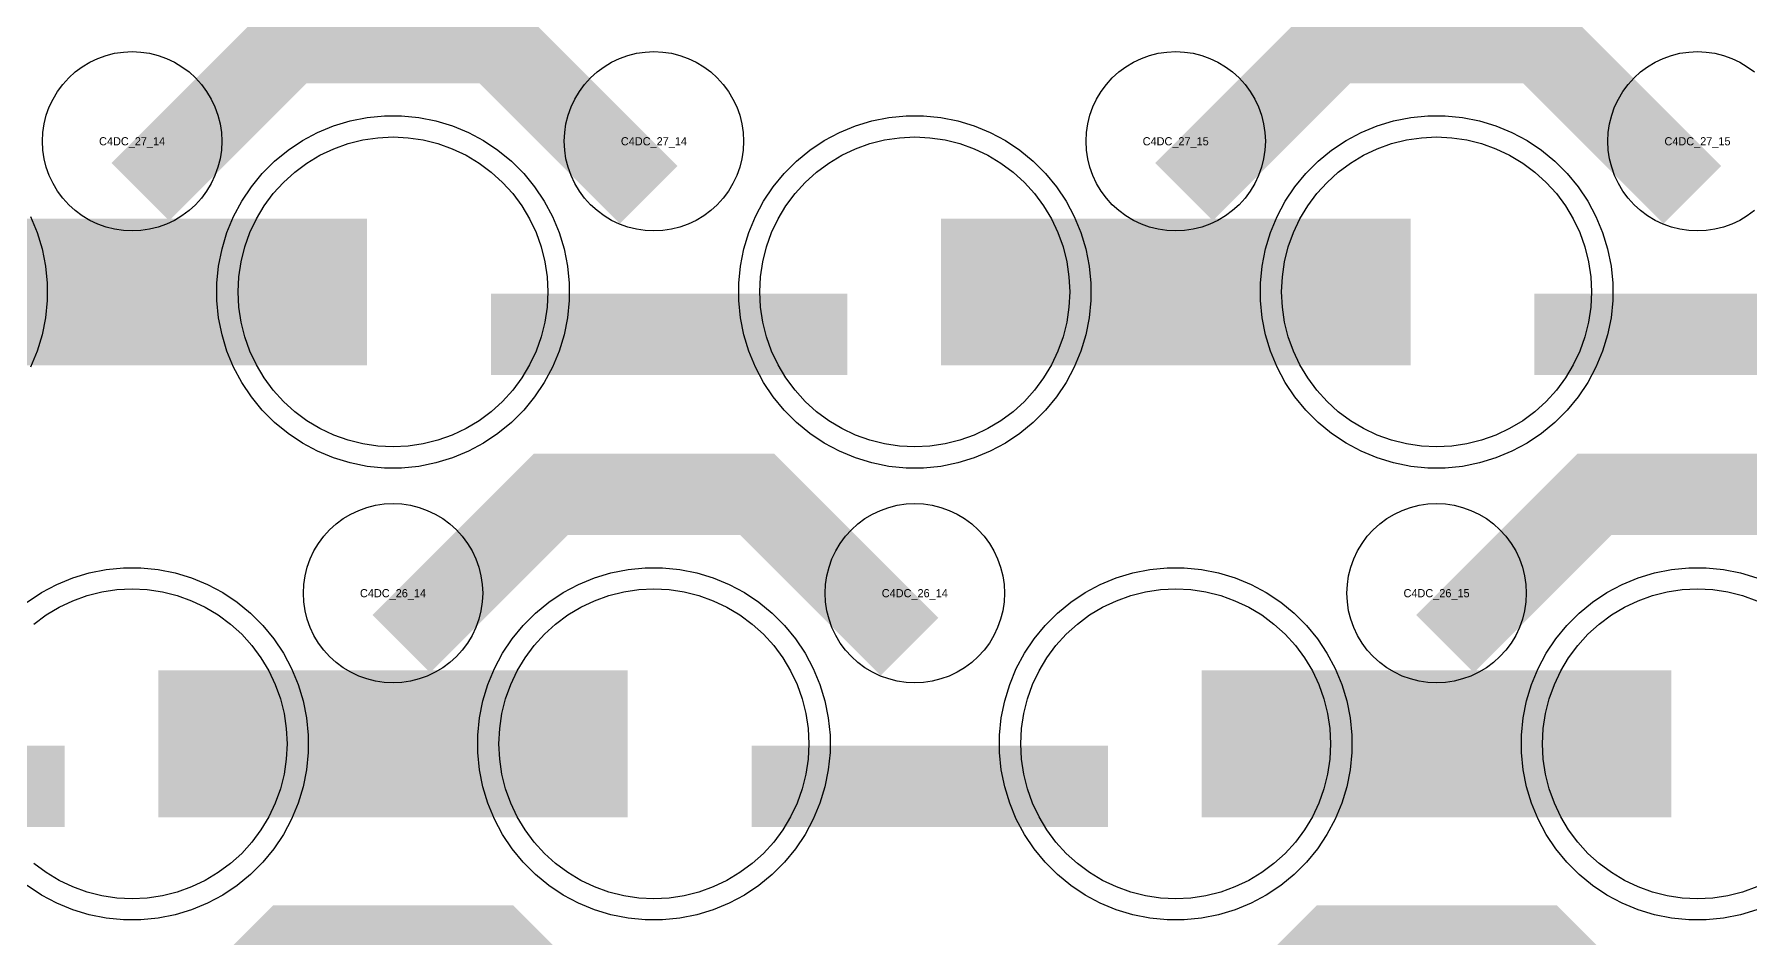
# Model space of a CAD drawing. Extents: x -11880 to 11880, y -14992 to 14992.
# Drawn here: x -7550 to -7024, y -11296 to -11019 of the extents above; entities that cross this region are included whole.
import ezdxf
from ezdxf.enums import TextEntityAlignment as Align

# ---------------------------------------------------------------- set-up
doc = ezdxf.new("R2010")
doc.units = 0
doc.header["$MEASUREMENT"] = 0
for name, color, linetype in [('GDS_775_DT_237', 138, 'CONTINUOUS'), ('RDL1_FS', 34, 'CONTINUOUS'), ('RDL_BS', 160, 'CONTINUOUS')]:
    doc.layers.add(name, color=color, linetype=linetype)

msp = doc.modelspace()

# ---------------------------------------------------------------- linework, layer by layer
at = {"layer": 'RDL1_FS', "color": 240, "true_color": 0xed1f24}
for points in [[(-7440, -11145.844), (-7444.657, -11145.615), (-7449.268, -11144.931), (-7453.791, -11143.799), (-7458.181, -11142.227), (-7462.395, -11140.235), (-7466.395, -11137.837), (-7470.14, -11135.059), (-7473.594, -11131.929), (-7476.724, -11128.475), (-7479.502, -11124.73), (-7481.9, -11120.73), (-7483.892, -11116.516), (-7485.464, -11112.126), (-7486.596, -11107.603), (-7487.28, -11102.992), (-7487.509, -11098.335), (-7487.28, -11093.678), (-7486.596, -11089.067), (-7485.464, -11084.544), (-7483.892, -11080.154), (-7481.9, -11075.94), (-7479.502, -11071.94), (-7476.724, -11068.195), (-7473.594, -11064.741), (-7470.14, -11061.611), (-7466.395, -11058.833), (-7462.395, -11056.435), (-7458.181, -11054.443), (-7453.791, -11052.871), (-7449.268, -11051.739), (-7444.657, -11051.055), (-7440, -11050.826), (-7435.343, -11051.055), (-7430.732, -11051.739), (-7426.209, -11052.871), (-7421.819, -11054.443), (-7417.605, -11056.435), (-7413.605, -11058.833), (-7409.86, -11061.611), (-7406.406, -11064.741), (-7403.276, -11068.195), (-7400.498, -11071.94), (-7398.1, -11075.94), (-7396.108, -11080.154), (-7394.536, -11084.544), (-7393.404, -11089.067), (-7392.72, -11093.678), (-7392.491, -11098.335), (-7392.72, -11102.992), (-7393.404, -11107.603), (-7394.536, -11112.126), (-7396.108, -11116.516), (-7398.1, -11120.73), (-7400.498, -11124.73), (-7403.276, -11128.475), (-7406.406, -11131.929), (-7409.86, -11135.059), (-7413.605, -11137.837), (-7417.605, -11140.235), (-7421.819, -11142.227), (-7426.209, -11143.799), (-7430.732, -11144.931), (-7435.343, -11145.615)], [(-7280, -11145.844), (-7284.657, -11145.615), (-7289.268, -11144.931), (-7293.791, -11143.799), (-7298.181, -11142.227), (-7302.395, -11140.235), (-7306.395, -11137.837), (-7310.14, -11135.059), (-7313.594, -11131.929), (-7316.724, -11128.475), (-7319.502, -11124.73), (-7321.9, -11120.73), (-7323.892, -11116.516), (-7325.464, -11112.126), (-7326.596, -11107.603), (-7327.28, -11102.992), (-7327.509, -11098.335), (-7327.28, -11093.678), (-7326.596, -11089.067), (-7325.464, -11084.544), (-7323.892, -11080.154), (-7321.9, -11075.94), (-7319.502, -11071.94), (-7316.724, -11068.195), (-7313.594, -11064.741), (-7310.14, -11061.611), (-7306.395, -11058.833), (-7302.395, -11056.435), (-7298.181, -11054.443), (-7293.791, -11052.871), (-7289.268, -11051.739), (-7284.657, -11051.055), (-7280, -11050.826), (-7275.343, -11051.055), (-7270.732, -11051.739), (-7266.209, -11052.871), (-7261.819, -11054.443), (-7257.605, -11056.435), (-7253.605, -11058.833), (-7249.86, -11061.611), (-7246.406, -11064.741), (-7243.276, -11068.195), (-7240.498, -11071.94), (-7238.1, -11075.94), (-7236.108, -11080.154), (-7234.536, -11084.544), (-7233.404, -11089.067), (-7232.72, -11093.678), (-7232.491, -11098.335), (-7232.72, -11102.992), (-7233.404, -11107.603), (-7234.536, -11112.126), (-7236.108, -11116.516), (-7238.1, -11120.73), (-7240.498, -11124.73), (-7243.276, -11128.475), (-7246.406, -11131.929), (-7249.86, -11135.059), (-7253.605, -11137.837), (-7257.605, -11140.235), (-7261.819, -11142.227), (-7266.209, -11143.799), (-7270.732, -11144.931), (-7275.343, -11145.615)], [(-7120, -11145.844), (-7124.657, -11145.615), (-7129.268, -11144.931), (-7133.791, -11143.799), (-7138.181, -11142.227), (-7142.395, -11140.235), (-7146.395, -11137.837), (-7150.14, -11135.059), (-7153.594, -11131.929), (-7156.724, -11128.475), (-7159.502, -11124.73), (-7161.9, -11120.73), (-7163.892, -11116.516), (-7165.464, -11112.126), (-7166.596, -11107.603), (-7167.28, -11102.992), (-7167.509, -11098.335), (-7167.28, -11093.678), (-7166.596, -11089.067), (-7165.464, -11084.544), (-7163.892, -11080.154), (-7161.9, -11075.94), (-7159.502, -11071.94), (-7156.724, -11068.195), (-7153.594, -11064.741), (-7150.14, -11061.611), (-7146.395, -11058.833), (-7142.395, -11056.435), (-7138.181, -11054.443), (-7133.791, -11052.871), (-7129.268, -11051.739), (-7124.657, -11051.055), (-7120, -11050.826), (-7115.343, -11051.055), (-7110.732, -11051.739), (-7106.209, -11052.871), (-7101.819, -11054.443), (-7097.605, -11056.435), (-7093.605, -11058.833), (-7089.86, -11061.611), (-7086.406, -11064.741), (-7083.276, -11068.195), (-7080.498, -11071.94), (-7078.1, -11075.94), (-7076.108, -11080.154), (-7074.536, -11084.544), (-7073.404, -11089.067), (-7072.72, -11093.678), (-7072.491, -11098.335), (-7072.72, -11102.992), (-7073.404, -11107.603), (-7074.536, -11112.126), (-7076.108, -11116.516), (-7078.1, -11120.73), (-7080.498, -11124.73), (-7083.276, -11128.475), (-7086.406, -11131.929), (-7089.86, -11135.059), (-7093.605, -11137.837), (-7097.605, -11140.235), (-7101.819, -11142.227), (-7106.209, -11143.799), (-7110.732, -11144.931), (-7115.343, -11145.615)]]:
    msp.add_lwpolyline(points, close=True, dxfattribs=at)
for points in [[(-7591.998, -11098.335, 45, 45, 0), (-7519.998, -11098.335, 45, 45, 0)], [(-7519.998, -11098.335, 45, 45, 0), (-7447.998, -11098.335, 45, 45, 0)], [(-7271.998, -11098.335, 45, 45, 0), (-7199.998, -11098.335, 45, 45, 0)], [(-7199.998, -11098.335, 45, 45, 0), (-7127.998, -11098.335, 45, 45, 0)]]:
    msp.add_lwpolyline(points, format="xyseb", dxfattribs=at)
at = {"layer": 'RDL1_FS'}
for points in [[(-7550.14, -11200.176), (-7546.395, -11197.398), (-7542.395, -11195), (-7538.181, -11193.008), (-7533.791, -11191.436), (-7529.268, -11190.304), (-7524.657, -11189.62), (-7520, -11189.391), (-7515.343, -11189.62), (-7510.732, -11190.304), (-7506.209, -11191.436), (-7501.819, -11193.008), (-7497.605, -11195), (-7493.605, -11197.398), (-7489.86, -11200.176), (-7486.406, -11203.306), (-7483.276, -11206.76), (-7480.498, -11210.505), (-7478.1, -11214.505), (-7476.108, -11218.719), (-7474.536, -11223.109), (-7473.404, -11227.632), (-7472.72, -11232.243), (-7472.491, -11236.9), (-7472.72, -11241.557), (-7473.404, -11246.168), (-7474.536, -11250.691), (-7476.108, -11255.081), (-7478.1, -11259.295), (-7480.498, -11263.295), (-7483.276, -11267.04), (-7486.406, -11270.494), (-7489.86, -11273.624), (-7493.605, -11276.402), (-7497.605, -11278.8), (-7501.819, -11280.792), (-7506.209, -11282.364), (-7510.732, -11283.496), (-7515.343, -11284.18), (-7520, -11284.409), (-7524.657, -11284.18), (-7529.268, -11283.496), (-7533.791, -11282.364), (-7538.181, -11280.792), (-7542.395, -11278.8), (-7546.395, -11276.402), (-7550.14, -11273.624)], [(-7021.819, -11280.792), (-7026.209, -11282.364), (-7030.732, -11283.496), (-7035.343, -11284.18), (-7040, -11284.409), (-7044.657, -11284.18), (-7049.268, -11283.496), (-7053.791, -11282.364), (-7058.181, -11280.792), (-7062.395, -11278.8), (-7066.395, -11276.402), (-7070.14, -11273.624), (-7073.594, -11270.494), (-7076.724, -11267.04), (-7079.502, -11263.295), (-7081.9, -11259.295), (-7083.892, -11255.081), (-7085.464, -11250.691), (-7086.596, -11246.168), (-7087.28, -11241.557), (-7087.509, -11236.9), (-7087.28, -11232.243), (-7086.596, -11227.632), (-7085.464, -11223.109), (-7083.892, -11218.719), (-7081.9, -11214.505), (-7079.502, -11210.505), (-7076.724, -11206.76), (-7073.594, -11203.306), (-7070.14, -11200.176), (-7066.395, -11197.398), (-7062.395, -11195), (-7058.181, -11193.008), (-7053.791, -11191.436), (-7049.268, -11190.304), (-7044.657, -11189.62), (-7040, -11189.391), (-7035.343, -11189.62), (-7030.732, -11190.304), (-7026.209, -11191.436), (-7021.819, -11193.008)]]:
    msp.add_lwpolyline(points, dxfattribs=at)
for points in [[(-7360, -11284.409), (-7364.657, -11284.18), (-7369.268, -11283.496), (-7373.791, -11282.364), (-7378.181, -11280.792), (-7382.395, -11278.8), (-7386.395, -11276.402), (-7390.14, -11273.624), (-7393.594, -11270.494), (-7396.724, -11267.04), (-7399.502, -11263.295), (-7401.9, -11259.295), (-7403.892, -11255.081), (-7405.464, -11250.691), (-7406.596, -11246.168), (-7407.28, -11241.557), (-7407.509, -11236.9), (-7407.28, -11232.243), (-7406.596, -11227.632), (-7405.464, -11223.109), (-7403.892, -11218.719), (-7401.9, -11214.505), (-7399.502, -11210.505), (-7396.724, -11206.76), (-7393.594, -11203.306), (-7390.14, -11200.176), (-7386.395, -11197.398), (-7382.395, -11195), (-7378.181, -11193.008), (-7373.791, -11191.436), (-7369.268, -11190.304), (-7364.657, -11189.62), (-7360, -11189.391), (-7355.343, -11189.62), (-7350.732, -11190.304), (-7346.209, -11191.436), (-7341.819, -11193.008), (-7337.605, -11195), (-7333.605, -11197.398), (-7329.86, -11200.176), (-7326.406, -11203.306), (-7323.276, -11206.76), (-7320.498, -11210.505), (-7318.1, -11214.505), (-7316.108, -11218.719), (-7314.536, -11223.109), (-7313.404, -11227.632), (-7312.72, -11232.243), (-7312.491, -11236.9), (-7312.72, -11241.557), (-7313.404, -11246.168), (-7314.536, -11250.691), (-7316.108, -11255.081), (-7318.1, -11259.295), (-7320.498, -11263.295), (-7323.276, -11267.04), (-7326.406, -11270.494), (-7329.86, -11273.624), (-7333.605, -11276.402), (-7337.605, -11278.8), (-7341.819, -11280.792), (-7346.209, -11282.364), (-7350.732, -11283.496), (-7355.343, -11284.18)], [(-7200, -11284.409), (-7204.657, -11284.18), (-7209.268, -11283.496), (-7213.791, -11282.364), (-7218.181, -11280.792), (-7222.395, -11278.8), (-7226.395, -11276.402), (-7230.14, -11273.624), (-7233.594, -11270.494), (-7236.724, -11267.04), (-7239.502, -11263.295), (-7241.9, -11259.295), (-7243.892, -11255.081), (-7245.464, -11250.691), (-7246.596, -11246.168), (-7247.28, -11241.557), (-7247.509, -11236.9), (-7247.28, -11232.243), (-7246.596, -11227.632), (-7245.464, -11223.109), (-7243.892, -11218.719), (-7241.9, -11214.505), (-7239.502, -11210.505), (-7236.724, -11206.76), (-7233.594, -11203.306), (-7230.14, -11200.176), (-7226.395, -11197.398), (-7222.395, -11195), (-7218.181, -11193.008), (-7213.791, -11191.436), (-7209.268, -11190.304), (-7204.657, -11189.62), (-7200, -11189.391), (-7195.343, -11189.62), (-7190.732, -11190.304), (-7186.209, -11191.436), (-7181.819, -11193.008), (-7177.605, -11195), (-7173.605, -11197.398), (-7169.86, -11200.176), (-7166.406, -11203.306), (-7163.276, -11206.76), (-7160.498, -11210.505), (-7158.1, -11214.505), (-7156.108, -11218.719), (-7154.536, -11223.109), (-7153.404, -11227.632), (-7152.72, -11232.243), (-7152.491, -11236.9), (-7152.72, -11241.557), (-7153.404, -11246.168), (-7154.536, -11250.691), (-7156.108, -11255.081), (-7158.1, -11259.295), (-7160.498, -11263.295), (-7163.276, -11267.04), (-7166.406, -11270.494), (-7169.86, -11273.624), (-7173.605, -11276.402), (-7177.605, -11278.8), (-7181.819, -11280.792), (-7186.209, -11282.364), (-7190.732, -11283.496), (-7195.343, -11284.18)]]:
    msp.add_lwpolyline(points, close=True, dxfattribs=at)
for points in [[(-7511.998, -11236.9, 45, 45, 0), (-7439.998, -11236.9, 45, 45, 0)], [(-7439.998, -11236.9, 45, 45, 0), (-7367.998, -11236.9, 45, 45, 0)], [(-7191.998, -11236.9, 45, 45, 0), (-7119.998, -11236.9, 45, 45, 0)], [(-7119.998, -11236.9, 45, 45, 0), (-7047.998, -11236.9, 45, 45, 0)]]:
    msp.add_lwpolyline(points, format="xyseb", dxfattribs=at)
at = {"layer": 'RDL_BS'}
for points in [[(-7517.438, -11067.649, 25, 25, 0), (-7471.623, -11021.834, 25, 25, 0), (-7438.07, -11021.834, 25, 25, 0)], [(-7361.599, -11068.548, 25, 25, 0), (-7408.313, -11021.834, 25, 25, 0), (-7438.071, -11021.834, 25, 25, 0)], [(-7197.438, -11067.649, 25, 25, 0), (-7151.623, -11021.834, 25, 25, 0), (-7118.07, -11021.834, 25, 25, 0)], [(-7041.599, -11068.548, 25, 25, 0), (-7088.313, -11021.834, 25, 25, 0), (-7118.071, -11021.834, 25, 25, 0)], [(-7437.438, -11206.214, 25, 25, 0), (-7391.623, -11160.399, 25, 25, 0), (-7358.07, -11160.399, 25, 25, 0)], [(-7281.599, -11207.113, 25, 25, 0), (-7328.313, -11160.399, 25, 25, 0), (-7358.071, -11160.399, 25, 25, 0)], [(-7117.438, -11206.214, 25, 25, 0), (-7071.623, -11160.399, 25, 25, 0), (-7038.07, -11160.399, 25, 25, 0)], [(-6961.599, -11207.113, 25, 25, 0), (-7008.313, -11160.399, 25, 25, 0), (-7038.071, -11160.399, 25, 25, 0)], [(-7649.984, -11249.913, 25, 25, 0), (-7540.719, -11249.913, 25, 25, 0)], [(-7329.984, -11249.913, 25, 25, 0), (-7220.719, -11249.913, 25, 25, 0)], [(-7517.438, -11344.774, 25, 25, 0), (-7471.623, -11298.959, 25, 25, 0), (-7438.07, -11298.959, 25, 25, 0)], [(-7361.599, -11345.673, 25, 25, 0), (-7408.313, -11298.959, 25, 25, 0), (-7438.071, -11298.959, 25, 25, 0)], [(-7197.438, -11344.774, 25, 25, 0), (-7151.623, -11298.959, 25, 25, 0), (-7118.07, -11298.959, 25, 25, 0)], [(-7041.599, -11345.673, 25, 25, 0), (-7088.313, -11298.959, 25, 25, 0), (-7118.071, -11298.959, 25, 25, 0)]]:
    msp.add_lwpolyline(points, format="xyseb", dxfattribs=at)
for points in [[(-7520, -11079.641), (-7522.693, -11079.509), (-7525.365, -11079.113), (-7527.984, -11078.456), (-7530.519, -11077.549), (-7532.956, -11076.397), (-7535.28, -11075.004), (-7537.443, -11073.401), (-7539.442, -11071.589), (-7541.254, -11069.59), (-7542.857, -11067.427), (-7544.25, -11065.103), (-7545.402, -11062.666), (-7546.309, -11060.131), (-7546.966, -11057.512), (-7547.362, -11054.84), (-7547.494, -11052.147), (-7547.362, -11049.454), (-7546.966, -11046.782), (-7546.309, -11044.163), (-7545.402, -11041.628), (-7544.25, -11039.191), (-7542.857, -11036.867), (-7541.254, -11034.704), (-7539.442, -11032.705), (-7537.443, -11030.893), (-7535.28, -11029.29), (-7532.956, -11027.897), (-7530.519, -11026.745), (-7527.984, -11025.838), (-7525.365, -11025.181), (-7522.693, -11024.785), (-7520, -11024.653), (-7517.307, -11024.785), (-7514.635, -11025.181), (-7512.016, -11025.838), (-7509.481, -11026.745), (-7507.044, -11027.897), (-7504.72, -11029.29), (-7502.557, -11030.893), (-7500.558, -11032.705), (-7498.746, -11034.704), (-7497.143, -11036.867), (-7495.75, -11039.191), (-7494.598, -11041.628), (-7493.691, -11044.163), (-7493.034, -11046.782), (-7492.638, -11049.454), (-7492.506, -11052.147), (-7492.638, -11054.84), (-7493.034, -11057.512), (-7493.691, -11060.131), (-7494.598, -11062.666), (-7495.75, -11065.103), (-7497.143, -11067.427), (-7498.746, -11069.59), (-7500.558, -11071.589), (-7502.557, -11073.401), (-7504.72, -11075.004), (-7507.044, -11076.397), (-7509.481, -11077.549), (-7512.016, -11078.456), (-7514.635, -11079.113), (-7517.307, -11079.509)], [(-7360, -11079.641), (-7362.693, -11079.509), (-7365.365, -11079.113), (-7367.984, -11078.456), (-7370.519, -11077.549), (-7372.956, -11076.397), (-7375.28, -11075.004), (-7377.443, -11073.401), (-7379.442, -11071.589), (-7381.254, -11069.59), (-7382.857, -11067.427), (-7384.25, -11065.103), (-7385.402, -11062.666), (-7386.309, -11060.131), (-7386.966, -11057.512), (-7387.362, -11054.84), (-7387.494, -11052.147), (-7387.362, -11049.454), (-7386.966, -11046.782), (-7386.309, -11044.163), (-7385.402, -11041.628), (-7384.25, -11039.191), (-7382.857, -11036.867), (-7381.254, -11034.704), (-7379.442, -11032.705), (-7377.443, -11030.893), (-7375.28, -11029.29), (-7372.956, -11027.897), (-7370.519, -11026.745), (-7367.984, -11025.838), (-7365.365, -11025.181), (-7362.693, -11024.785), (-7360, -11024.653), (-7357.307, -11024.785), (-7354.635, -11025.181), (-7352.016, -11025.838), (-7349.481, -11026.745), (-7347.044, -11027.897), (-7344.72, -11029.29), (-7342.557, -11030.893), (-7340.558, -11032.705), (-7338.746, -11034.704), (-7337.143, -11036.867), (-7335.75, -11039.191), (-7334.598, -11041.628), (-7333.691, -11044.163), (-7333.034, -11046.782), (-7332.638, -11049.454), (-7332.506, -11052.147), (-7332.638, -11054.84), (-7333.034, -11057.512), (-7333.691, -11060.131), (-7334.598, -11062.666), (-7335.75, -11065.103), (-7337.143, -11067.427), (-7338.746, -11069.59), (-7340.558, -11071.589), (-7342.557, -11073.401), (-7344.72, -11075.004), (-7347.044, -11076.397), (-7349.481, -11077.549), (-7352.016, -11078.456), (-7354.635, -11079.113), (-7357.307, -11079.509)], [(-7200, -11079.641), (-7202.693, -11079.509), (-7205.365, -11079.113), (-7207.984, -11078.456), (-7210.519, -11077.549), (-7212.956, -11076.397), (-7215.28, -11075.004), (-7217.443, -11073.401), (-7219.442, -11071.589), (-7221.254, -11069.59), (-7222.857, -11067.427), (-7224.25, -11065.103), (-7225.402, -11062.666), (-7226.309, -11060.131), (-7226.966, -11057.512), (-7227.362, -11054.84), (-7227.494, -11052.147), (-7227.362, -11049.454), (-7226.966, -11046.782), (-7226.309, -11044.163), (-7225.402, -11041.628), (-7224.25, -11039.191), (-7222.857, -11036.867), (-7221.254, -11034.704), (-7219.442, -11032.705), (-7217.443, -11030.893), (-7215.28, -11029.29), (-7212.956, -11027.897), (-7210.519, -11026.745), (-7207.984, -11025.838), (-7205.365, -11025.181), (-7202.693, -11024.785), (-7200, -11024.653), (-7197.307, -11024.785), (-7194.635, -11025.181), (-7192.016, -11025.838), (-7189.481, -11026.745), (-7187.044, -11027.897), (-7184.72, -11029.29), (-7182.557, -11030.893), (-7180.558, -11032.705), (-7178.746, -11034.704), (-7177.143, -11036.867), (-7175.75, -11039.191), (-7174.598, -11041.628), (-7173.691, -11044.163), (-7173.034, -11046.782), (-7172.638, -11049.454), (-7172.506, -11052.147), (-7172.638, -11054.84), (-7173.034, -11057.512), (-7173.691, -11060.131), (-7174.598, -11062.666), (-7175.75, -11065.103), (-7177.143, -11067.427), (-7178.746, -11069.59), (-7180.558, -11071.589), (-7182.557, -11073.401), (-7184.72, -11075.004), (-7187.044, -11076.397), (-7189.481, -11077.549), (-7192.016, -11078.456), (-7194.635, -11079.113), (-7197.307, -11079.509)], [(-7440, -11218.206), (-7442.693, -11218.074), (-7445.365, -11217.678), (-7447.984, -11217.021), (-7450.519, -11216.114), (-7452.956, -11214.962), (-7455.28, -11213.569), (-7457.443, -11211.966), (-7459.442, -11210.154), (-7461.254, -11208.155), (-7462.857, -11205.992), (-7464.25, -11203.668), (-7465.402, -11201.231), (-7466.309, -11198.696), (-7466.966, -11196.077), (-7467.362, -11193.405), (-7467.494, -11190.712), (-7467.362, -11188.019), (-7466.966, -11185.347), (-7466.309, -11182.728), (-7465.402, -11180.193), (-7464.25, -11177.756), (-7462.857, -11175.432), (-7461.254, -11173.269), (-7459.442, -11171.27), (-7457.443, -11169.458), (-7455.28, -11167.855), (-7452.956, -11166.462), (-7450.519, -11165.31), (-7447.984, -11164.403), (-7445.365, -11163.746), (-7442.693, -11163.35), (-7440, -11163.218), (-7437.307, -11163.35), (-7434.635, -11163.746), (-7432.016, -11164.403), (-7429.481, -11165.31), (-7427.044, -11166.462), (-7424.72, -11167.855), (-7422.557, -11169.458), (-7420.558, -11171.27), (-7418.746, -11173.269), (-7417.143, -11175.432), (-7415.75, -11177.756), (-7414.598, -11180.193), (-7413.691, -11182.728), (-7413.034, -11185.347), (-7412.638, -11188.019), (-7412.506, -11190.712), (-7412.638, -11193.405), (-7413.034, -11196.077), (-7413.691, -11198.696), (-7414.598, -11201.231), (-7415.75, -11203.668), (-7417.143, -11205.992), (-7418.746, -11208.155), (-7420.558, -11210.154), (-7422.557, -11211.966), (-7424.72, -11213.569), (-7427.044, -11214.962), (-7429.481, -11216.114), (-7432.016, -11217.021), (-7434.635, -11217.678), (-7437.307, -11218.074)], [(-7280, -11218.206), (-7282.693, -11218.074), (-7285.365, -11217.678), (-7287.984, -11217.021), (-7290.519, -11216.114), (-7292.956, -11214.962), (-7295.28, -11213.569), (-7297.443, -11211.966), (-7299.442, -11210.154), (-7301.254, -11208.155), (-7302.857, -11205.992), (-7304.25, -11203.668), (-7305.402, -11201.231), (-7306.309, -11198.696), (-7306.966, -11196.077), (-7307.362, -11193.405), (-7307.494, -11190.712), (-7307.362, -11188.019), (-7306.966, -11185.347), (-7306.309, -11182.728), (-7305.402, -11180.193), (-7304.25, -11177.756), (-7302.857, -11175.432), (-7301.254, -11173.269), (-7299.442, -11171.27), (-7297.443, -11169.458), (-7295.28, -11167.855), (-7292.956, -11166.462), (-7290.519, -11165.31), (-7287.984, -11164.403), (-7285.365, -11163.746), (-7282.693, -11163.35), (-7280, -11163.218), (-7277.307, -11163.35), (-7274.635, -11163.746), (-7272.016, -11164.403), (-7269.481, -11165.31), (-7267.044, -11166.462), (-7264.72, -11167.855), (-7262.557, -11169.458), (-7260.558, -11171.27), (-7258.746, -11173.269), (-7257.143, -11175.432), (-7255.75, -11177.756), (-7254.598, -11180.193), (-7253.691, -11182.728), (-7253.034, -11185.347), (-7252.638, -11188.019), (-7252.506, -11190.712), (-7252.638, -11193.405), (-7253.034, -11196.077), (-7253.691, -11198.696), (-7254.598, -11201.231), (-7255.75, -11203.668), (-7257.143, -11205.992), (-7258.746, -11208.155), (-7260.558, -11210.154), (-7262.557, -11211.966), (-7264.72, -11213.569), (-7267.044, -11214.962), (-7269.481, -11216.114), (-7272.016, -11217.021), (-7274.635, -11217.678), (-7277.307, -11218.074)], [(-7120, -11218.206), (-7122.693, -11218.074), (-7125.365, -11217.678), (-7127.984, -11217.021), (-7130.519, -11216.114), (-7132.956, -11214.962), (-7135.28, -11213.569), (-7137.443, -11211.966), (-7139.442, -11210.154), (-7141.254, -11208.155), (-7142.857, -11205.992), (-7144.25, -11203.668), (-7145.402, -11201.231), (-7146.309, -11198.696), (-7146.966, -11196.077), (-7147.362, -11193.405), (-7147.494, -11190.712), (-7147.362, -11188.019), (-7146.966, -11185.347), (-7146.309, -11182.728), (-7145.402, -11180.193), (-7144.25, -11177.756), (-7142.857, -11175.432), (-7141.254, -11173.269), (-7139.442, -11171.27), (-7137.443, -11169.458), (-7135.28, -11167.855), (-7132.956, -11166.462), (-7130.519, -11165.31), (-7127.984, -11164.403), (-7125.365, -11163.746), (-7122.693, -11163.35), (-7120, -11163.218), (-7117.307, -11163.35), (-7114.635, -11163.746), (-7112.016, -11164.403), (-7109.481, -11165.31), (-7107.044, -11166.462), (-7104.72, -11167.855), (-7102.557, -11169.458), (-7100.558, -11171.27), (-7098.746, -11173.269), (-7097.143, -11175.432), (-7095.75, -11177.756), (-7094.598, -11180.193), (-7093.691, -11182.728), (-7093.034, -11185.347), (-7092.638, -11188.019), (-7092.506, -11190.712), (-7092.638, -11193.405), (-7093.034, -11196.077), (-7093.691, -11198.696), (-7094.598, -11201.231), (-7095.75, -11203.668), (-7097.143, -11205.992), (-7098.746, -11208.155), (-7100.558, -11210.154), (-7102.557, -11211.966), (-7104.72, -11213.569), (-7107.044, -11214.962), (-7109.481, -11216.114), (-7112.016, -11217.021), (-7114.635, -11217.678), (-7117.307, -11218.074)], [(-7362.644, -11290.9), (-7367.938, -11290.383), (-7373.165, -11289.337), (-7378.205, -11287.806), (-7383.115, -11285.775), (-7387.777, -11283.283), (-7392.191, -11280.336), (-7396.292, -11276.974), (-7400.074, -11273.192), (-7403.436, -11269.091), (-7406.383, -11264.677), (-7408.875, -11260.015), (-7410.906, -11255.105), (-7412.437, -11250.065), (-7413.483, -11244.838), (-7414, -11239.544), (-7414, -11234.256), (-7413.483, -11228.962), (-7412.437, -11223.735), (-7410.906, -11218.695), (-7408.875, -11213.785), (-7406.383, -11209.123), (-7403.436, -11204.709), (-7400.074, -11200.608), (-7396.292, -11196.826), (-7392.191, -11193.464), (-7387.777, -11190.517), (-7383.115, -11188.025), (-7378.205, -11185.994), (-7373.165, -11184.463), (-7367.938, -11183.417), (-7362.644, -11182.9), (-7357.356, -11182.9), (-7352.062, -11183.417), (-7346.835, -11184.463), (-7341.795, -11185.994), (-7336.885, -11188.025), (-7332.223, -11190.517), (-7327.809, -11193.464), (-7323.708, -11196.826), (-7319.926, -11200.608), (-7316.564, -11204.709), (-7313.617, -11209.123), (-7311.125, -11213.785), (-7309.094, -11218.695), (-7307.563, -11223.735), (-7306.517, -11228.962), (-7306, -11234.256), (-7306, -11239.544), (-7306.517, -11244.838), (-7307.563, -11250.065), (-7309.094, -11255.105), (-7311.125, -11260.015), (-7313.617, -11264.677), (-7316.564, -11269.091), (-7319.926, -11273.192), (-7323.708, -11276.974), (-7327.809, -11280.336), (-7332.223, -11283.283), (-7336.885, -11285.775), (-7341.795, -11287.806), (-7346.835, -11289.337), (-7352.062, -11290.383), (-7357.356, -11290.9)], [(-7202.644, -11290.9), (-7207.938, -11290.383), (-7213.165, -11289.337), (-7218.205, -11287.806), (-7223.115, -11285.775), (-7227.777, -11283.283), (-7232.191, -11280.336), (-7236.292, -11276.974), (-7240.074, -11273.192), (-7243.436, -11269.091), (-7246.383, -11264.677), (-7248.875, -11260.015), (-7250.906, -11255.105), (-7252.437, -11250.065), (-7253.483, -11244.838), (-7254, -11239.544), (-7254, -11234.256), (-7253.483, -11228.962), (-7252.437, -11223.735), (-7250.906, -11218.695), (-7248.875, -11213.785), (-7246.383, -11209.123), (-7243.436, -11204.709), (-7240.074, -11200.608), (-7236.292, -11196.826), (-7232.191, -11193.464), (-7227.777, -11190.517), (-7223.115, -11188.025), (-7218.205, -11185.994), (-7213.165, -11184.463), (-7207.938, -11183.417), (-7202.644, -11182.9), (-7197.356, -11182.9), (-7192.062, -11183.417), (-7186.835, -11184.463), (-7181.795, -11185.994), (-7176.885, -11188.025), (-7172.223, -11190.517), (-7167.809, -11193.464), (-7163.708, -11196.826), (-7159.926, -11200.608), (-7156.564, -11204.709), (-7153.617, -11209.123), (-7151.125, -11213.785), (-7149.094, -11218.695), (-7147.563, -11223.735), (-7146.517, -11228.962), (-7146, -11234.256), (-7146, -11239.544), (-7146.517, -11244.838), (-7147.563, -11250.065), (-7149.094, -11255.105), (-7151.125, -11260.015), (-7153.617, -11264.677), (-7156.564, -11269.091), (-7159.926, -11273.192), (-7163.708, -11276.974), (-7167.809, -11280.336), (-7172.223, -11283.283), (-7176.885, -11285.775), (-7181.795, -11287.806), (-7186.835, -11289.337), (-7192.062, -11290.383), (-7197.356, -11290.9)]]:
    msp.add_lwpolyline(points, close=True, dxfattribs=at)
for points in [[(-7022.557, -11073.401), (-7024.72, -11075.004), (-7027.044, -11076.397), (-7029.481, -11077.549), (-7032.016, -11078.456), (-7034.635, -11079.113), (-7037.307, -11079.509), (-7040, -11079.641), (-7042.693, -11079.509), (-7045.365, -11079.113), (-7047.984, -11078.456), (-7050.519, -11077.549), (-7052.956, -11076.397), (-7055.28, -11075.004), (-7057.443, -11073.401), (-7059.442, -11071.589), (-7061.254, -11069.59), (-7062.857, -11067.427), (-7064.25, -11065.103), (-7065.402, -11062.666), (-7066.309, -11060.131), (-7066.966, -11057.512), (-7067.362, -11054.84), (-7067.494, -11052.147), (-7067.362, -11049.454), (-7066.966, -11046.782), (-7066.309, -11044.163), (-7065.402, -11041.628), (-7064.25, -11039.191), (-7062.857, -11036.867), (-7061.254, -11034.704), (-7059.442, -11032.705), (-7057.443, -11030.893), (-7055.28, -11029.29), (-7052.956, -11027.897), (-7050.519, -11026.745), (-7047.984, -11025.838), (-7045.365, -11025.181), (-7042.693, -11024.785), (-7040, -11024.653), (-7037.307, -11024.785), (-7034.635, -11025.181), (-7032.016, -11025.838), (-7029.481, -11026.745), (-7027.044, -11027.897), (-7024.72, -11029.29), (-7022.557, -11030.893)], [(-7552.191, -11193.464), (-7547.777, -11190.517), (-7543.115, -11188.025), (-7538.205, -11185.994), (-7533.165, -11184.463), (-7527.938, -11183.417), (-7522.644, -11182.9), (-7517.356, -11182.9), (-7512.062, -11183.417), (-7506.835, -11184.463), (-7501.795, -11185.994), (-7496.885, -11188.025), (-7492.223, -11190.517), (-7487.809, -11193.464), (-7483.708, -11196.826), (-7479.926, -11200.608), (-7476.564, -11204.709), (-7473.617, -11209.123), (-7471.125, -11213.785), (-7469.094, -11218.695), (-7467.563, -11223.735), (-7466.517, -11228.962), (-7466, -11234.256), (-7466, -11239.544), (-7466.517, -11244.838), (-7467.563, -11250.065), (-7469.094, -11255.105), (-7471.125, -11260.015), (-7473.617, -11264.677), (-7476.564, -11269.091), (-7479.926, -11273.192), (-7483.708, -11276.974), (-7487.809, -11280.336), (-7492.223, -11283.283), (-7496.885, -11285.775), (-7501.795, -11287.806), (-7506.835, -11289.337), (-7512.062, -11290.383), (-7517.356, -11290.9), (-7522.644, -11290.9), (-7527.938, -11290.383), (-7533.165, -11289.337), (-7538.205, -11287.806), (-7543.115, -11285.775), (-7547.777, -11283.283), (-7552.191, -11280.336)], [(-7021.795, -11287.806), (-7026.835, -11289.337), (-7032.062, -11290.383), (-7037.356, -11290.9), (-7042.644, -11290.9), (-7047.938, -11290.383), (-7053.165, -11289.337), (-7058.205, -11287.806), (-7063.115, -11285.775), (-7067.777, -11283.283), (-7072.191, -11280.336), (-7076.292, -11276.974), (-7080.074, -11273.192), (-7083.436, -11269.091), (-7086.383, -11264.677), (-7088.875, -11260.015), (-7090.906, -11255.105), (-7092.437, -11250.065), (-7093.483, -11244.838), (-7094, -11239.544), (-7094, -11234.256), (-7093.483, -11228.962), (-7092.437, -11223.735), (-7090.906, -11218.695), (-7088.875, -11213.785), (-7086.383, -11209.123), (-7083.436, -11204.709), (-7080.074, -11200.608), (-7076.292, -11196.826), (-7072.191, -11193.464), (-7067.777, -11190.517), (-7063.115, -11188.025), (-7058.205, -11185.994), (-7053.165, -11184.463), (-7047.938, -11183.417), (-7042.644, -11182.9), (-7037.356, -11182.9), (-7032.062, -11183.417), (-7026.835, -11184.463), (-7021.795, -11185.994)]]:
    msp.add_lwpolyline(points, dxfattribs=at)
at = {"layer": 'RDL_BS', "color": 240, "true_color": 0xed1f24}
for points in [[(-7442.644, -11152.335), (-7447.938, -11151.818), (-7453.165, -11150.772), (-7458.205, -11149.241), (-7463.115, -11147.21), (-7467.777, -11144.718), (-7472.191, -11141.771), (-7476.292, -11138.409), (-7480.074, -11134.627), (-7483.436, -11130.526), (-7486.383, -11126.112), (-7488.875, -11121.45), (-7490.906, -11116.54), (-7492.437, -11111.5), (-7493.483, -11106.273), (-7494, -11100.979), (-7494, -11095.691), (-7493.483, -11090.397), (-7492.437, -11085.17), (-7490.906, -11080.13), (-7488.875, -11075.22), (-7486.383, -11070.558), (-7483.436, -11066.144), (-7480.074, -11062.043), (-7476.292, -11058.261), (-7472.191, -11054.899), (-7467.777, -11051.952), (-7463.115, -11049.46), (-7458.205, -11047.429), (-7453.165, -11045.898), (-7447.938, -11044.852), (-7442.644, -11044.335), (-7437.356, -11044.335), (-7432.062, -11044.852), (-7426.835, -11045.898), (-7421.795, -11047.429), (-7416.885, -11049.46), (-7412.223, -11051.952), (-7407.809, -11054.899), (-7403.708, -11058.261), (-7399.926, -11062.043), (-7396.564, -11066.144), (-7393.617, -11070.558), (-7391.125, -11075.22), (-7389.094, -11080.13), (-7387.563, -11085.17), (-7386.517, -11090.397), (-7386, -11095.691), (-7386, -11100.979), (-7386.517, -11106.273), (-7387.563, -11111.5), (-7389.094, -11116.54), (-7391.125, -11121.45), (-7393.617, -11126.112), (-7396.564, -11130.526), (-7399.926, -11134.627), (-7403.708, -11138.409), (-7407.809, -11141.771), (-7412.223, -11144.718), (-7416.885, -11147.21), (-7421.795, -11149.241), (-7426.835, -11150.772), (-7432.062, -11151.818), (-7437.356, -11152.335)], [(-7282.644, -11152.335), (-7287.938, -11151.818), (-7293.165, -11150.772), (-7298.205, -11149.241), (-7303.115, -11147.21), (-7307.777, -11144.718), (-7312.191, -11141.771), (-7316.292, -11138.409), (-7320.074, -11134.627), (-7323.436, -11130.526), (-7326.383, -11126.112), (-7328.875, -11121.45), (-7330.906, -11116.54), (-7332.437, -11111.5), (-7333.483, -11106.273), (-7334, -11100.979), (-7334, -11095.691), (-7333.483, -11090.397), (-7332.437, -11085.17), (-7330.906, -11080.13), (-7328.875, -11075.22), (-7326.383, -11070.558), (-7323.436, -11066.144), (-7320.074, -11062.043), (-7316.292, -11058.261), (-7312.191, -11054.899), (-7307.777, -11051.952), (-7303.115, -11049.46), (-7298.205, -11047.429), (-7293.165, -11045.898), (-7287.938, -11044.852), (-7282.644, -11044.335), (-7277.356, -11044.335), (-7272.062, -11044.852), (-7266.835, -11045.898), (-7261.795, -11047.429), (-7256.885, -11049.46), (-7252.223, -11051.952), (-7247.809, -11054.899), (-7243.708, -11058.261), (-7239.926, -11062.043), (-7236.564, -11066.144), (-7233.617, -11070.558), (-7231.125, -11075.22), (-7229.094, -11080.13), (-7227.563, -11085.17), (-7226.517, -11090.397), (-7226, -11095.691), (-7226, -11100.979), (-7226.517, -11106.273), (-7227.563, -11111.5), (-7229.094, -11116.54), (-7231.125, -11121.45), (-7233.617, -11126.112), (-7236.564, -11130.526), (-7239.926, -11134.627), (-7243.708, -11138.409), (-7247.809, -11141.771), (-7252.223, -11144.718), (-7256.885, -11147.21), (-7261.795, -11149.241), (-7266.835, -11150.772), (-7272.062, -11151.818), (-7277.356, -11152.335)], [(-7122.644, -11152.335), (-7127.938, -11151.818), (-7133.165, -11150.772), (-7138.205, -11149.241), (-7143.115, -11147.21), (-7147.777, -11144.718), (-7152.191, -11141.771), (-7156.292, -11138.409), (-7160.074, -11134.627), (-7163.436, -11130.526), (-7166.383, -11126.112), (-7168.875, -11121.45), (-7170.906, -11116.54), (-7172.437, -11111.5), (-7173.483, -11106.273), (-7174, -11100.979), (-7174, -11095.691), (-7173.483, -11090.397), (-7172.437, -11085.17), (-7170.906, -11080.13), (-7168.875, -11075.22), (-7166.383, -11070.558), (-7163.436, -11066.144), (-7160.074, -11062.043), (-7156.292, -11058.261), (-7152.191, -11054.899), (-7147.777, -11051.952), (-7143.115, -11049.46), (-7138.205, -11047.429), (-7133.165, -11045.898), (-7127.938, -11044.852), (-7122.644, -11044.335), (-7117.356, -11044.335), (-7112.062, -11044.852), (-7106.835, -11045.898), (-7101.795, -11047.429), (-7096.885, -11049.46), (-7092.223, -11051.952), (-7087.809, -11054.899), (-7083.708, -11058.261), (-7079.926, -11062.043), (-7076.564, -11066.144), (-7073.617, -11070.558), (-7071.125, -11075.22), (-7069.094, -11080.13), (-7067.563, -11085.17), (-7066.517, -11090.397), (-7066, -11095.691), (-7066, -11100.979), (-7066.517, -11106.273), (-7067.563, -11111.5), (-7069.094, -11116.54), (-7071.125, -11121.45), (-7073.617, -11126.112), (-7076.564, -11130.526), (-7079.926, -11134.627), (-7083.708, -11138.409), (-7087.809, -11141.771), (-7092.223, -11144.718), (-7096.885, -11147.21), (-7101.795, -11149.241), (-7106.835, -11150.772), (-7112.062, -11151.818), (-7117.356, -11152.335)]]:
    msp.add_lwpolyline(points, close=True, dxfattribs=at)
msp.add_lwpolyline([(-7551.125, -11075.22), (-7549.094, -11080.13), (-7547.563, -11085.17), (-7546.517, -11090.397), (-7546, -11095.691), (-7546, -11100.979), (-7546.517, -11106.273), (-7547.563, -11111.5), (-7549.094, -11116.54), (-7551.125, -11121.45)], dxfattribs=at)
for points in [[(-7409.984, -11111.348, 25, 25, 0), (-7300.719, -11111.348, 25, 25, 0)], [(-7089.984, -11111.348, 25, 25, 0), (-6980.719, -11111.348, 25, 25, 0)]]:
    msp.add_lwpolyline(points, format="xyseb", dxfattribs=at)

# ---------------------------------------------------------------- texts
at = {"layer": 'GDS_775_DT_237'}
for s, p in [('C4DC_27_14', (-7520, -11052.147)), ('C4DC_27_14', (-7520, -11052.147)), ('C4DC_27_14', (-7360, -11052.147)), ('C4DC_27_14', (-7360, -11052.147)), ('C4DC_27_15', (-7200, -11052.147)), ('C4DC_27_15', (-7200, -11052.147)), ('C4DC_27_15', (-7040, -11052.147)), ('C4DC_27_15', (-7040, -11052.147)), ('C4DC_26_14', (-7440, -11190.712)), ('C4DC_26_14', (-7440, -11190.712)), ('C4DC_26_14', (-7280, -11190.712)), ('C4DC_26_14', (-7280, -11190.712)), ('C4DC_26_15', (-7120, -11190.712)), ('C4DC_26_15', (-7120, -11190.712))]:
    msp.add_text(s, height=2.5, dxfattribs=at).set_placement(p, align=Align.MIDDLE_CENTER)

doc.saveas('drawing.dxf')
